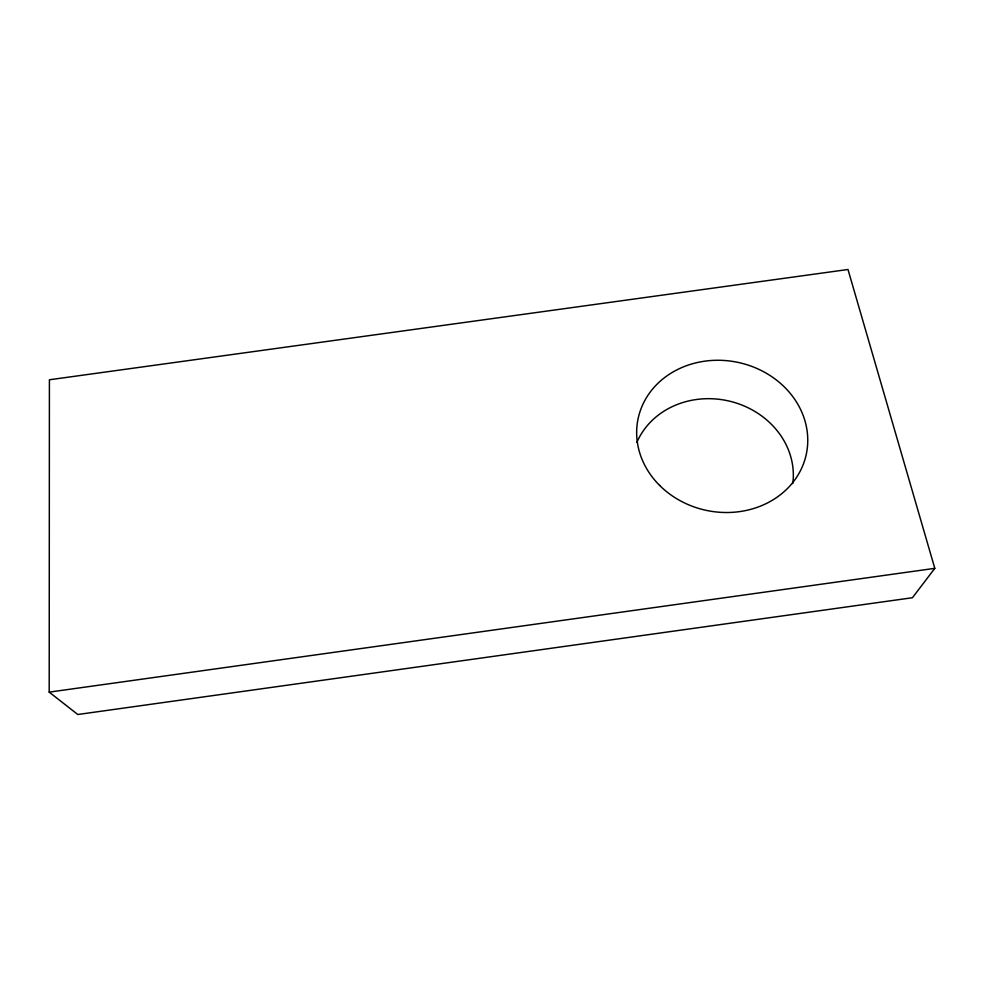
<?xml version="1.0" encoding="UTF-8"?>
<svg xmlns="http://www.w3.org/2000/svg" width="984" height="984" viewBox="0 0 984 984"><rect width="100%" height="100%" fill="white"/><g stroke="black" fill="none" stroke-linecap="round" stroke-linejoin="round"><path stroke-width="1.48" d="M49.2 692.133L49.409 379.775L847.987 269.493L934.8 568.346L912.426 597.731L77.797 714.507L49.2 692.133L934.8 568.346M636.931 442.296A81.242 72.373 12.6 0 1 731.752 401.718A81.242 72.373 12.6 0 1 792.784 483.599M659.624 485.419A85.965 75.682 11.7 0 0 804.026 462.308A85.965 75.682 11.7 0 0 702.945 361.448A85.965 75.682 11.7 0 0 659.624 485.419"/></g></svg>
